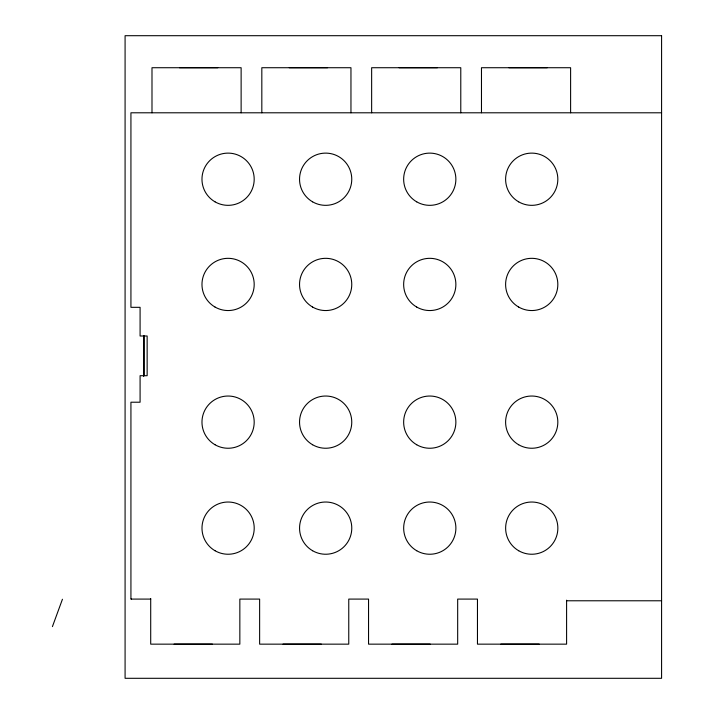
<?xml version="1.0" encoding="UTF-8"?>
<svg xmlns="http://www.w3.org/2000/svg" width="714" height="714" viewBox="0 0 714 714"><rect width="100%" height="100%" fill="white"/><g stroke="black" fill="none" stroke-linecap="round" stroke-linejoin="round"><path stroke-width="1.07" d="M52.417 626.615L62.448 599.242M217.752 67.723L179.455 67.723M327.574 67.723L289.277 67.723M437.405 67.723L399.108 67.723M547.227 67.723L508.93 67.723M174.091 644.153L212.388 644.153M283.012 644.153L321.309 644.153M391.924 644.153L430.221 644.153M500.844 644.153L539.141 644.153M661.583 112.794L130.93 112.794L130.93 307.323L140.087 307.323L140.087 335.999L147.146 335.999L147.146 375.707L140.087 375.707L140.087 402.214L130.93 402.214L130.93 599.091L150.708 599.091M566.595 600.777L661.583 600.777M570.611 112.794L570.611 67.723L481.477 67.723L481.477 112.794M566.595 600.188L566.595 644.153L477.461 644.153L477.461 599.091L457.674 599.091L457.674 644.153L368.549 644.153L368.549 599.091L348.762 599.091L348.762 644.153L259.628 644.153L259.628 599.091L239.842 599.091L239.842 644.153L150.708 644.153L150.708 598.528M460.78 112.794L460.78 67.723L371.646 67.723L371.646 112.794M350.958 112.794L350.958 67.723L261.824 67.723L261.824 112.794M241.127 112.794L241.127 67.723L151.993 67.723L151.993 112.794M144.246 335.883L144.246 375.716M143.594 335.866L143.594 376.34M131.305 598.528L131.305 599.091M661.583 35.7L125.084 35.7L125.084 678.3L661.583 678.3L661.583 35.7M215.03 444.751A26.106 26.106 0 0 0 254.193 422.144A26.106 26.106 0 0 0 215.03 399.528A26.106 26.106 0 0 0 215.03 444.751M215.03 307.047A26.106 26.106 0 0 0 254.193 284.44A26.106 26.106 0 0 0 215.03 261.824A26.106 26.106 0 0 0 215.03 307.047M215.03 201.839A26.106 26.106 0 0 0 254.193 179.232A26.106 26.106 0 0 0 215.03 156.616A26.106 26.106 0 0 0 215.03 201.839M215.048 550.744A26.106 26.106 0 0 0 254.211 528.128A26.106 26.106 0 0 0 215.048 505.521A26.106 26.106 0 0 0 215.048 550.744M312.598 307.047A26.106 26.106 0 0 0 351.761 284.44A26.106 26.106 0 0 0 312.598 261.824A26.106 26.106 0 0 0 312.598 307.047M312.616 550.744A26.106 26.106 0 0 0 351.779 528.128A26.106 26.106 0 0 0 312.616 505.521A26.106 26.106 0 0 0 312.616 550.744M312.598 444.751A26.106 26.106 0 0 0 351.761 422.144A26.106 26.106 0 0 0 312.598 399.528A26.106 26.106 0 0 0 312.598 444.751M312.598 201.839A26.106 26.106 0 0 0 351.761 179.232A26.106 26.106 0 0 0 312.598 156.616A26.106 26.106 0 0 0 312.598 201.839M416.708 307.047A26.106 26.106 0 0 0 455.871 284.44A26.106 26.106 0 0 0 416.708 261.824A26.106 26.106 0 0 0 416.708 307.047M416.708 444.751A26.106 26.106 0 0 0 455.871 422.144A26.106 26.106 0 0 0 416.708 399.528A26.106 26.106 0 0 0 416.708 444.751M416.726 550.744A26.106 26.106 0 0 0 455.889 528.128A26.106 26.106 0 0 0 416.726 505.521A26.106 26.106 0 0 0 416.726 550.744M416.708 201.839A26.106 26.106 0 0 0 455.871 179.232A26.106 26.106 0 0 0 416.708 156.616A26.106 26.106 0 0 0 416.708 201.839M518.667 201.839A26.106 26.106 0 0 0 557.83 179.232A26.106 26.106 0 0 0 518.667 156.616A26.106 26.106 0 0 0 518.667 201.839M518.694 550.744A26.106 26.106 0 0 0 557.857 528.128A26.106 26.106 0 0 0 518.694 505.521A26.106 26.106 0 0 0 518.694 550.744M518.667 444.751A26.106 26.106 0 0 0 557.83 422.144A26.106 26.106 0 0 0 518.667 399.528A26.106 26.106 0 0 0 518.667 444.751M518.667 307.047A26.106 26.106 0 0 0 557.83 284.44A26.106 26.106 0 0 0 518.667 261.824A26.106 26.106 0 0 0 518.667 307.047"/></g></svg>
